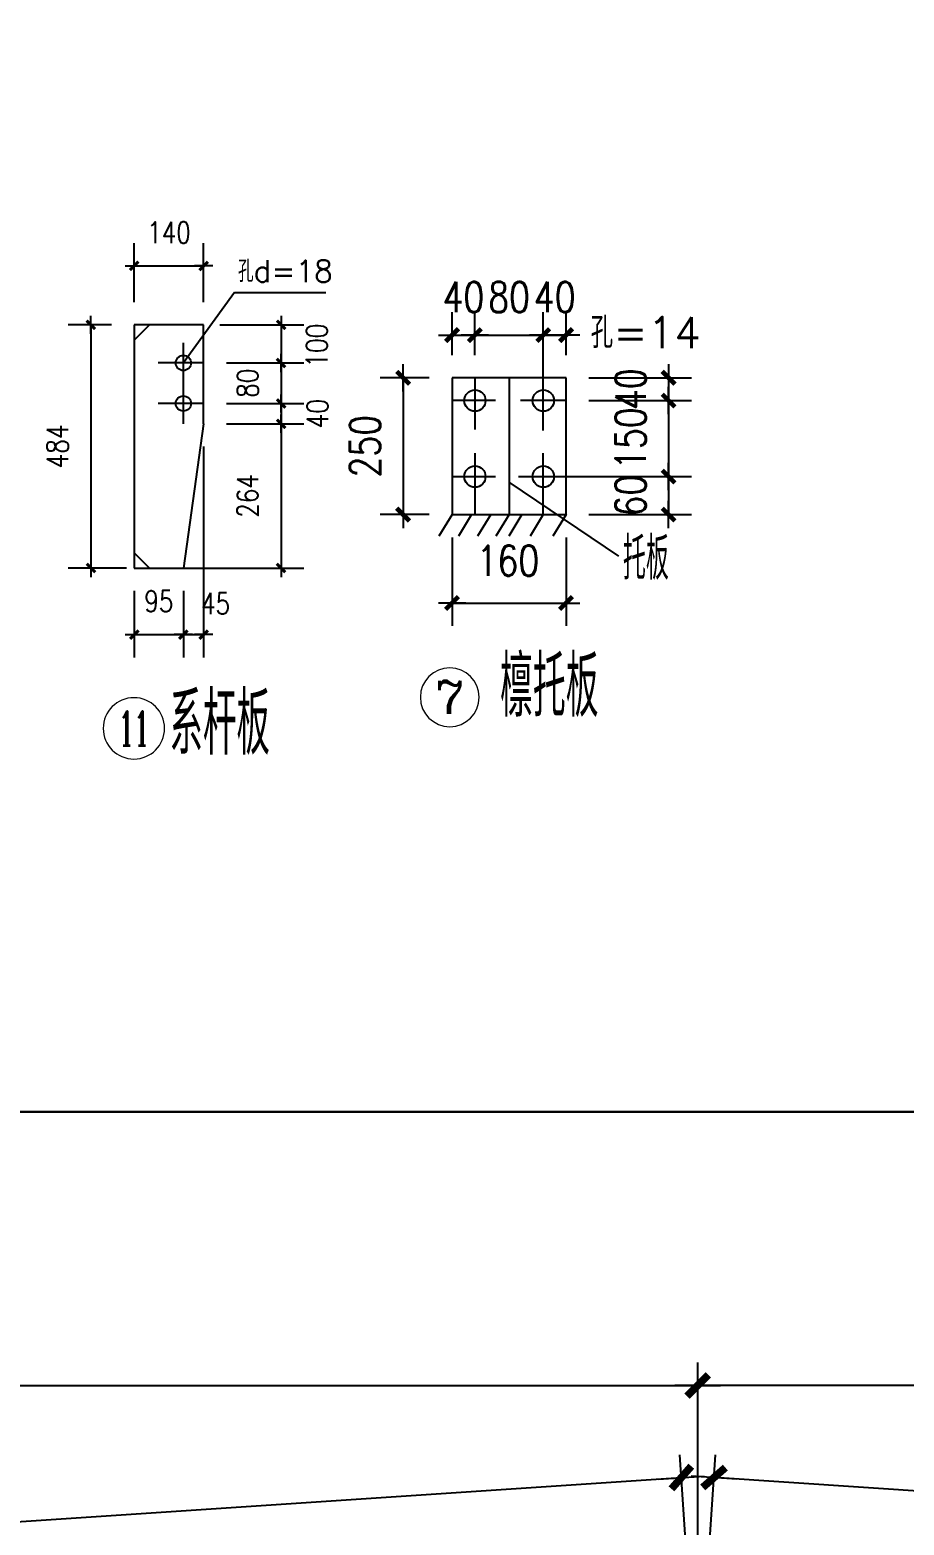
# Model space of a CAD drawing. Header units: millimetres. Extents: x 2451220 to 4527627, y -5186613 to -1639140.
# Drawn here: x 2505292 to 2508742, y -1775874 to -1769972 of the extents above; entities that cross this region are included whole.
import ezdxf
from ezdxf.enums import TextEntityAlignment as Align

# ---------------------------------------------------------------- set-up
doc = ezdxf.new("R2010")
doc.units = ezdxf.units.MM
doc.header["$LTSCALE"] = 1000
doc.header["$PDMODE"] = 34
doc.linetypes.add('CENTER', pattern=[50.8, 31.75, -6.35, 6.35, -6.35])
doc.layers.add('轴线层', color=1, linetype='CENTER', lineweight=15)
doc.layers.add('钢架', color=7, linetype='Continuous', lineweight=25)
doc.styles.add('COMPLEX', font='COMPLEX')
doc.styles.add('DIM_FONT', font='simplex.shx', dxfattribs={"width": 0.8, "bigfont": 'hztxt.shx'})
doc.styles.add('hz', font='gbenor.shx', dxfattribs={"width": 0.75, "height": 100, "bigfont": 'gbcbig.shx'})
doc.styles.get("Standard").update_dxf_attribs({"font": 'txt', "bigfont": 'gbcbig.shx'})
doc.dimstyles.new('WGH(1)', dxfattribs={"dimscale": 1.2, "dimtxt": 100, "dimasz": 0.5, "dimexe": 75, "dimexo": 75, "dimgap": 75, "dimtad": 1, "dimdec": 0, "dimzin": 0, "dimdsep": 46, "dimtxsty": 'DIM_FONT', "dimblk1": '_DIMX', "dimblk2": '_DIMX', "dimsah": 1, "dimcen": 0.09, "dimclrd": 3, "dimclre": 3, "dimclrt": 7, "dimadec": 0, "dimazin": 0, "dimtfac": 1, "dimtdec": 0, "dimtix": 1, "dimtmove": 2, "dimatfit": 3, "dimldrblk": '_DIMX', "dimfxl": 1, "dimtolj": 1, "dimtzin": 0, "dimarcsym": 0})
doc.dimstyles.new('WGH(2)', dxfattribs={"dimscale": 1.2, "dimtxt": 100, "dimasz": 0.5, "dimexe": 75, "dimexo": 75, "dimgap": 75, "dimtad": 1, "dimdec": 0, "dimlfac": 0.5, "dimzin": 0, "dimdsep": 46, "dimtxsty": 'DIM_FONT', "dimblk1": '_DIMX', "dimblk2": '_DIMX', "dimsah": 1, "dimcen": 0.09, "dimclrd": 3, "dimclre": 3, "dimclrt": 7, "dimadec": 0, "dimazin": 0, "dimtfac": 1, "dimtdec": 0, "dimtix": 1, "dimtmove": 2, "dimatfit": 3, "dimldrblk": '_DIMX', "dimfxl": 1, "dimtolj": 1, "dimtzin": 0, "dimarcsym": 0})
doc.dimstyles.new('WGH(3)', dxfattribs={"dimscale": 1.2, "dimtxt": 100, "dimasz": 0.3, "dimexe": 75, "dimexo": 75, "dimgap": 75, "dimtad": 1, "dimdec": 0, "dimlfac": 0.333333, "dimzin": 0, "dimdsep": 46, "dimtxsty": 'DIM_FONT', "dimblk1": '_DIMX', "dimblk2": '_DIMX', "dimsah": 1, "dimcen": 0.09, "dimclrd": 3, "dimclre": 3, "dimclrt": 7, "dimazin": 0, "dimtfac": 1, "dimtdec": 0, "dimtix": 1, "dimtmove": 2, "dimatfit": 3, "dimldrblk": '_DIMX', "dimfxl": 1, "dimtolj": 1, "dimtzin": 0, "dimarcsym": 0})

# ---------------------------------------------------------------- blocks, each defined once
blk = doc.blocks.new('_DIMX')
blk.add_line((-150, 0), (150, 0))
at = {"const_width": 50}
blk.add_lwpolyline([(-70, -70), (70, 70)], dxfattribs=at)
blk = doc.blocks.new('*D2910')
at = {"color": 3, "lineweight": -2}
for p, q in [((2506868.1, -1771345.2), (2506674.9, -1771345.2)), ((2506764.9, -1771345.5), (2506764.9, -1771884.8)), ((2506868.1, -1771885.2), (2506674.9, -1771885.2))]:
    blk.add_line(p, q, dxfattribs=at)
at = {"layer": 'Defpoints', "color": 0}
for p in [(2506958.1, -1771345.2), (2506764.9, -1771885.2), (2506958.1, -1771885.2)]:
    blk.add_point(p, dxfattribs=at)
at = {"color": 3, "lineweight": -2, "xscale": 0.36, "yscale": 0.36, "zscale": 0.36}
for p, rotation in [((2506764.9, -1771345.2), 90), ((2506764.9, -1771885.2), 270)]:
    blk.add_blockref('_DIMX', p, dxfattribs=dict(at, rotation=rotation))
at = {"color": 7, "insert": (2506614.9, -1771615.2), "char_height": 120, "attachment_point": 5, "rotation": 90, "style": 'DIM_FONT'}
blk.add_mtext('\\A1;250', dxfattribs=at)
blk = doc.blocks.new('*D2911')
at = {"color": 3, "lineweight": -2}
for p, q in [((2507498.1, -1771345.2), (2507902.7, -1771345.2)), ((2507812.7, -1771344.8), (2507812.7, -1771344.4)), ((2507812.7, -1771345.2), (2507812.7, -1771435.2)), ((2507498.1, -1771435.2), (2507902.7, -1771435.2)), ((2507812.7, -1771435.5), (2507812.7, -1771435.9))]:
    blk.add_line(p, q, dxfattribs=at)
at = {"layer": 'Defpoints', "color": 0}
for p in [(2507408.1, -1771345.2), (2507408.1, -1771435.2), (2507812.7, -1771435.2)]:
    blk.add_point(p, dxfattribs=at)
at = {"color": 3, "lineweight": -2, "xscale": 0.36, "yscale": 0.36, "zscale": 0.36}
for p, rotation in [((2507812.7, -1771345.2), 270), ((2507812.7, -1771435.2), 90)]:
    blk.add_blockref('_DIMX', p, dxfattribs=dict(at, rotation=rotation))
at = {"color": 7, "insert": (2507662.7, -1771390.2), "char_height": 120, "attachment_point": 5, "rotation": 90, "style": 'DIM_FONT'}
blk.add_mtext('\\A1;40', dxfattribs=at)
blk = doc.blocks.new('*D2912')
at = {"color": 3, "lineweight": -2}
for p, q in [((2507498.1, -1771435.2), (2507902.7, -1771435.2)), ((2507812.7, -1771434.8), (2507812.7, -1771434.4)), ((2507812.7, -1771435.2), (2507812.7, -1771735.2)), ((2507220, -1771735.2), (2507902.7, -1771735.2)), ((2507812.7, -1771735.5), (2507812.7, -1771735.9))]:
    blk.add_line(p, q, dxfattribs=at)
at = {"layer": 'Defpoints', "color": 0}
for p in [(2507408.1, -1771435.2), (2507130, -1771735.2), (2507812.7, -1771735.2)]:
    blk.add_point(p, dxfattribs=at)
at = {"color": 3, "lineweight": -2, "xscale": 0.36, "yscale": 0.36, "zscale": 0.36}
for p, rotation in [((2507812.7, -1771435.2), 270), ((2507812.7, -1771735.2), 90)]:
    blk.add_blockref('_DIMX', p, dxfattribs=dict(at, rotation=rotation))
at = {"color": 7, "insert": (2507662.7, -1771585.2), "char_height": 120, "attachment_point": 5, "rotation": 90, "style": 'DIM_FONT'}
blk.add_mtext('\\A1;150', dxfattribs=at)
blk = doc.blocks.new('*D2913')
at = {"color": 3, "lineweight": -2}
for p, q in [((2507220, -1771735.2), (2507902.7, -1771735.2)), ((2507812.7, -1771734.8), (2507812.7, -1771734.4)), ((2507812.7, -1771735.2), (2507812.7, -1771885.2)), ((2507498.1, -1771885.2), (2507902.7, -1771885.2)), ((2507812.7, -1771885.5), (2507812.7, -1771885.9))]:
    blk.add_line(p, q, dxfattribs=at)
at = {"layer": 'Defpoints', "color": 0}
for p in [(2507130, -1771735.2), (2507408.1, -1771885.2), (2507812.7, -1771885.2)]:
    blk.add_point(p, dxfattribs=at)
at = {"color": 3, "lineweight": -2, "xscale": 0.36, "yscale": 0.36, "zscale": 0.36}
for p, rotation in [((2507812.7, -1771735.2), 270), ((2507812.7, -1771885.2), 90)]:
    blk.add_blockref('_DIMX', p, dxfattribs=dict(at, rotation=rotation))
at = {"color": 7, "insert": (2507662.7, -1771810.2), "char_height": 120, "attachment_point": 5, "rotation": 90, "style": 'DIM_FONT'}
blk.add_mtext('\\A1;60', dxfattribs=at)
blk = doc.blocks.new('*D2914')
at = {"color": 3, "lineweight": -2}
for p, q in [((2506958.1, -1771255.2), (2506958.1, -1771086.7)), ((2507048.1, -1771255.2), (2507048.1, -1771086.7)), ((2506957.8, -1771176.7), (2506957.4, -1771176.7)), ((2506958.1, -1771176.7), (2507048.1, -1771176.7)), ((2507048.5, -1771176.7), (2507048.9, -1771176.7))]:
    blk.add_line(p, q, dxfattribs=at)
at = {"layer": 'Defpoints', "color": 0}
for p in [(2507048.1, -1771176.7), (2506958.1, -1771345.2), (2507048.1, -1771345.2)]:
    blk.add_point(p, dxfattribs=at)
at = {"color": 3, "lineweight": -2, "xscale": 0.36, "yscale": 0.36, "zscale": 0.36}
blk.add_blockref('_DIMX', (2506958.1, -1771176.7), dxfattribs=at)
at = {"color": 3, "lineweight": -2, "xscale": 0.36, "yscale": 0.36, "zscale": 0.36, "rotation": 180}
blk.add_blockref('_DIMX', (2507048.1, -1771176.7), dxfattribs=at)
at = {"color": 7, "insert": (2507003.1, -1771026.7), "char_height": 120, "attachment_point": 5, "style": 'DIM_FONT'}
blk.add_mtext('\\A1;40', dxfattribs=at)
blk = doc.blocks.new('*D2915')
at = {"color": 3, "lineweight": -2}
for p, q in [((2507048.1, -1771255.2), (2507048.1, -1771086.7)), ((2507318.1, -1771553.2), (2507318.1, -1771086.7)), ((2507047.8, -1771176.7), (2507047.4, -1771176.7)), ((2507048.1, -1771176.7), (2507318.1, -1771176.7)), ((2507318.5, -1771176.7), (2507318.9, -1771176.7))]:
    blk.add_line(p, q, dxfattribs=at)
at = {"layer": 'Defpoints', "color": 0}
for p in [(2507318.1, -1771176.7), (2507048.1, -1771345.2), (2507318.1, -1771643.2)]:
    blk.add_point(p, dxfattribs=at)
at = {"color": 3, "lineweight": -2, "xscale": 0.36, "yscale": 0.36, "zscale": 0.36}
blk.add_blockref('_DIMX', (2507048.1, -1771176.7), dxfattribs=at)
at = {"color": 3, "lineweight": -2, "xscale": 0.36, "yscale": 0.36, "zscale": 0.36, "rotation": 180}
blk.add_blockref('_DIMX', (2507318.1, -1771176.7), dxfattribs=at)
at = {"color": 7, "insert": (2507183.1, -1771026.7), "char_height": 120, "attachment_point": 5, "style": 'DIM_FONT'}
blk.add_mtext('\\A1;80', dxfattribs=at)
blk = doc.blocks.new('*D2916')
at = {"color": 3, "lineweight": -2}
for p, q in [((2507318.1, -1771553.2), (2507318.1, -1771086.7)), ((2507408.1, -1771255.2), (2507408.1, -1771086.7)), ((2507317.8, -1771176.7), (2507317.4, -1771176.7)), ((2507318.1, -1771176.7), (2507408.1, -1771176.7)), ((2507408.5, -1771176.7), (2507408.9, -1771176.7))]:
    blk.add_line(p, q, dxfattribs=at)
at = {"layer": 'Defpoints', "color": 0}
for p in [(2507408.1, -1771176.7), (2507408.1, -1771345.2), (2507318.1, -1771643.2)]:
    blk.add_point(p, dxfattribs=at)
at = {"color": 3, "lineweight": -2, "xscale": 0.36, "yscale": 0.36, "zscale": 0.36}
blk.add_blockref('_DIMX', (2507318.1, -1771176.7), dxfattribs=at)
at = {"color": 3, "lineweight": -2, "xscale": 0.36, "yscale": 0.36, "zscale": 0.36, "rotation": 180}
blk.add_blockref('_DIMX', (2507408.1, -1771176.7), dxfattribs=at)
at = {"color": 7, "insert": (2507363.1, -1771026.7), "char_height": 120, "attachment_point": 5, "style": 'DIM_FONT'}
blk.add_mtext('\\A1;40', dxfattribs=at)
blk = doc.blocks.new('*D937')
at = {"color": 3, "lineweight": -2}
for p, q in [((2506958.1, -1771975.2), (2506958.1, -1772324.3)), ((2507408.1, -1771975.2), (2507408.1, -1772324.3)), ((2506958.5, -1772234.3), (2507407.8, -1772234.3))]:
    blk.add_line(p, q, dxfattribs=at)
at = {"layer": 'Defpoints', "color": 0}
for p in [(2506958.1, -1771885.2), (2507408.1, -1771885.2), (2507408.1, -1772234.3)]:
    blk.add_point(p, dxfattribs=at)
at = {"color": 3, "lineweight": -2, "xscale": 0.36, "yscale": 0.36, "zscale": 0.36, "rotation": 180}
blk.add_blockref('_DIMX', (2506958.1, -1772234.3), dxfattribs=at)
at = {"color": 3, "lineweight": -2, "xscale": 0.36, "yscale": 0.36, "zscale": 0.36}
blk.add_blockref('_DIMX', (2507408.1, -1772234.3), dxfattribs=at)
at = {"color": 7, "insert": (2507178.5, -1772067.3), "char_height": 120, "attachment_point": 5, "style": 'DIM_FONT'}
blk.add_mtext('\\A1;160', dxfattribs=at)
blk = doc.blocks.new('轴线标号')
at = {"lineweight": 13}
blk.add_circle((0, 0), 0.5, dxfattribs=at)
at = {"layer": '钢架', "lineweight": 13, "style": 'COMPLEX', "width": 1.041667}
blk.add_attdef('A', text='', height=0.56, dxfattribs=at).set_placement((-0.25, -0.28), (0.25, -0.28), align=Align.FIT)
blk = doc.blocks.new('*D946')
at = {"color": 3, "lineweight": -2}
for p, q in [((2505613.7, -1771136.1), (2505442.9, -1771136.1)), ((2505532.9, -1771136.3), (2505532.9, -1772095.8)), ((2505673.7, -1772096.1), (2505442.9, -1772096.1))]:
    blk.add_line(p, q, dxfattribs=at)
at = {"layer": 'Defpoints', "color": 0}
for p in [(2505703.7, -1771136.1), (2505532.9, -1772096.1), (2505763.7, -1772096.1)]:
    blk.add_point(p, dxfattribs=at)
at = {"color": 3, "lineweight": -2, "xscale": 0.24, "yscale": 0.24, "zscale": 0.24}
for p, rotation in [((2505532.9, -1771136.1), 90), ((2505532.9, -1772096.1), 270)]:
    blk.add_blockref('_DIMX', p, dxfattribs=dict(at, rotation=rotation))
at = {"color": 7, "insert": (2505400.9, -1771616.1), "char_height": 84, "attachment_point": 5, "rotation": 90, "style": 'DIM_FONT'}
blk.add_mtext('\\A1;484', dxfattribs=at)
blk = doc.blocks.new('*D947')
at = {"color": 3, "lineweight": -2}
for p, q in [((2505703.7, -1772186.1), (2505703.7, -1772449.2)), ((2505897.7, -1772186.1), (2505897.7, -1772449.2)), ((2505703.4, -1772359.2), (2505703.2, -1772359.2)), ((2505703.7, -1772359.2), (2505897.7, -1772359.2)), ((2505897.9, -1772359.2), (2505898.2, -1772359.2))]:
    blk.add_line(p, q, dxfattribs=at)
at = {"layer": 'Defpoints', "color": 0}
for p in [(2505703.7, -1772096.1), (2505897.7, -1772096.1), (2505897.7, -1772359.2)]:
    blk.add_point(p, dxfattribs=at)
at = {"color": 3, "lineweight": -2, "xscale": 0.24, "yscale": 0.24, "zscale": 0.24}
blk.add_blockref('_DIMX', (2505703.7, -1772359.2), dxfattribs=at)
at = {"color": 3, "lineweight": -2, "xscale": 0.24, "yscale": 0.24, "zscale": 0.24, "rotation": 180}
blk.add_blockref('_DIMX', (2505897.7, -1772359.2), dxfattribs=at)
at = {"color": 7, "insert": (2505800.7, -1772227.2), "char_height": 84, "attachment_point": 5, "style": 'DIM_FONT'}
blk.add_mtext('\\A1;95', dxfattribs=at)
blk = doc.blocks.new('*D2942')
at = {"color": 3, "lineweight": -2}
for p, q in [((2505977.7, -1771616.7), (2505977.7, -1772449.2)), ((2505897.7, -1772186.1), (2505897.7, -1772449.2)), ((2505897.4, -1772359.2), (2505897.2, -1772359.2)), ((2505897.7, -1772359.2), (2505977.7, -1772359.2)), ((2505977.9, -1772359.2), (2505978.2, -1772359.2))]:
    blk.add_line(p, q, dxfattribs=at)
at = {"layer": 'Defpoints', "color": 0}
for p in [(2505977.7, -1771526.7), (2505897.7, -1772096.1), (2505977.7, -1772359.2)]:
    blk.add_point(p, dxfattribs=at)
at = {"color": 3, "lineweight": -2, "xscale": 0.24, "yscale": 0.24, "zscale": 0.24}
blk.add_blockref('_DIMX', (2505897.7, -1772359.2), dxfattribs=at)
at = {"color": 3, "lineweight": -2, "xscale": 0.24, "yscale": 0.24, "zscale": 0.24, "rotation": 180}
blk.add_blockref('_DIMX', (2505977.7, -1772359.2), dxfattribs=at)
at = {"color": 7, "insert": (2506024.8, -1772236.4), "char_height": 84, "attachment_point": 5, "style": 'DIM_FONT'}
blk.add_mtext('\\A1;45', dxfattribs=at)
blk = doc.blocks.new('*D2943')
at = {"color": 3, "lineweight": -2}
for p, q in [((2506041.7, -1771136), (2506373.5, -1771136)), ((2506283.5, -1771135.8), (2506283.5, -1771135.5)), ((2506283.5, -1771136), (2506283.5, -1771286.7)), ((2506067.7, -1771286.7), (2506373.5, -1771286.7)), ((2506283.5, -1771286.9), (2506283.5, -1771287.2))]:
    blk.add_line(p, q, dxfattribs=at)
at = {"layer": 'Defpoints', "color": 0}
for p in [(2505951.7, -1771136), (2505977.7, -1771286.7), (2506283.5, -1771286.7)]:
    blk.add_point(p, dxfattribs=at)
at = {"color": 3, "lineweight": -2, "xscale": 0.24, "yscale": 0.24, "zscale": 0.24}
for p, rotation in [((2506283.5, -1771136), 270), ((2506283.5, -1771286.7), 90)]:
    blk.add_blockref('_DIMX', p, dxfattribs=dict(at, rotation=rotation))
at = {"color": 7, "insert": (2506424.1, -1771218.2), "char_height": 84, "attachment_point": 5, "rotation": 90, "style": 'DIM_FONT'}
blk.add_mtext('\\A1;100', dxfattribs=at)
blk = doc.blocks.new('*D2944')
at = {"color": 3, "lineweight": -2}
for p, q in [((2506067.7, -1771286.7), (2506373.5, -1771286.7)), ((2506283.5, -1771286.4), (2506283.5, -1771286.2)), ((2506283.5, -1771286.7), (2506283.5, -1771446.7)), ((2506067.7, -1771446.7), (2506373.5, -1771446.7)), ((2506283.5, -1771446.9), (2506283.5, -1771447.2))]:
    blk.add_line(p, q, dxfattribs=at)
at = {"layer": 'Defpoints', "color": 0}
for p in [(2505977.7, -1771286.7), (2505977.7, -1771446.7), (2506283.5, -1771446.7)]:
    blk.add_point(p, dxfattribs=at)
at = {"color": 3, "lineweight": -2, "xscale": 0.24, "yscale": 0.24, "zscale": 0.24}
for p, rotation in [((2506283.5, -1771286.7), 270), ((2506283.5, -1771446.7), 90)]:
    blk.add_blockref('_DIMX', p, dxfattribs=dict(at, rotation=rotation))
at = {"color": 7, "insert": (2506151.5, -1771366.7), "char_height": 84, "attachment_point": 5, "rotation": 90, "style": 'DIM_FONT'}
blk.add_mtext('\\A1;80', dxfattribs=at)
blk = doc.blocks.new('*D2945')
at = {"color": 3, "lineweight": -2}
for p, q in [((2506067.7, -1771446.7), (2506373.5, -1771446.7)), ((2506283.5, -1771446.4), (2506283.5, -1771446.2)), ((2506283.5, -1771446.7), (2506283.5, -1771526.7)), ((2506067.7, -1771526.7), (2506373.5, -1771526.7)), ((2506283.5, -1771526.9), (2506283.5, -1771527.2))]:
    blk.add_line(p, q, dxfattribs=at)
at = {"layer": 'Defpoints', "color": 0}
for p in [(2505977.7, -1771446.7), (2505977.7, -1771526.7), (2506283.5, -1771526.7)]:
    blk.add_point(p, dxfattribs=at)
at = {"color": 3, "lineweight": -2, "xscale": 0.24, "yscale": 0.24, "zscale": 0.24}
for p, rotation in [((2506283.5, -1771446.7), 270), ((2506283.5, -1771526.7), 90)]:
    blk.add_blockref('_DIMX', p, dxfattribs=dict(at, rotation=rotation))
at = {"color": 7, "insert": (2506427.3, -1771486.7), "char_height": 84, "attachment_point": 5, "rotation": 90, "style": 'DIM_FONT'}
blk.add_mtext('\\A1;40', dxfattribs=at)
blk = doc.blocks.new('*D948')
at = {"color": 3, "lineweight": -2}
for p, q in [((2506157.7, -1771526.7), (2506373.5, -1771526.7)), ((2506283.5, -1771526.9), (2506283.5, -1772095.8)), ((2505887.7, -1772096.1), (2506373.5, -1772096.1))]:
    blk.add_line(p, q, dxfattribs=at)
at = {"layer": 'Defpoints', "color": 0}
for p in [(2506067.7, -1771526.7), (2505797.7, -1772096.1), (2506283.5, -1772096.1)]:
    blk.add_point(p, dxfattribs=at)
at = {"color": 3, "lineweight": -2, "xscale": 0.24, "yscale": 0.24, "zscale": 0.24}
for p, rotation in [((2506283.5, -1771526.7), 90), ((2506283.5, -1772096.1), 270)]:
    blk.add_blockref('_DIMX', p, dxfattribs=dict(at, rotation=rotation))
at = {"color": 7, "insert": (2506151.5, -1771811.4), "char_height": 84, "attachment_point": 5, "rotation": 90, "style": 'DIM_FONT'}
blk.add_mtext('\\A1;264', dxfattribs=at)
blk = doc.blocks.new('*D949')
at = {"color": 3, "lineweight": -2}
for p, q in [((2505703.7, -1771046.1), (2505703.7, -1770813.5)), ((2505977.7, -1771046), (2505977.7, -1770813.5)), ((2505703.4, -1770903.5), (2505703.2, -1770903.5)), ((2505703.7, -1770903.5), (2505977.7, -1770903.5)), ((2505977.9, -1770903.5), (2505978.2, -1770903.5))]:
    blk.add_line(p, q, dxfattribs=at)
at = {"layer": 'Defpoints', "color": 0}
for p in [(2505977.7, -1770903.5), (2505703.7, -1771136.1), (2505977.7, -1771136)]:
    blk.add_point(p, dxfattribs=at)
at = {"color": 3, "lineweight": -2, "xscale": 0.24, "yscale": 0.24, "zscale": 0.24}
blk.add_blockref('_DIMX', (2505703.7, -1770903.5), dxfattribs=at)
at = {"color": 3, "lineweight": -2, "xscale": 0.24, "yscale": 0.24, "zscale": 0.24, "rotation": 180}
blk.add_blockref('_DIMX', (2505977.7, -1770903.5), dxfattribs=at)
at = {"color": 7, "insert": (2505840.7, -1770771.5), "char_height": 84, "attachment_point": 5, "style": 'DIM_FONT'}
blk.add_mtext('\\A1;140', dxfattribs=at)
blk = doc.blocks.new('*D2950')
at = {"color": 3, "lineweight": -2}
for p, q in [((2507921.5, -1776563.7), (2507857.1, -1775596.9)), ((2501863.7, -1776086.6), (2507862.5, -1775686.7)), ((2501921.5, -1776963.7), (2501857.1, -1775996.9))]:
    blk.add_line(p, q, dxfattribs=at)
at = {"layer": 'Defpoints', "color": 0}
for p in [(2507863.1, -1775686.7), (2507927.5, -1776653.5), (2501927.5, -1777053.5)]:
    blk.add_point(p, dxfattribs=at)
at = {"color": 3, "lineweight": -2, "xscale": 0.6, "yscale": 0.6, "zscale": 0.6}
for p, rotation in [((2507863.1, -1775686.7), 3.814074834285632), ((2501863.1, -1776086.7), 183.8140748342857)]:
    blk.add_blockref('_DIMX', p, dxfattribs=dict(at, rotation=rotation))
at = {"color": 7, "insert": (2504853.1, -1775737), "char_height": 120, "attachment_point": 5, "rotation": 3.81407, "style": 'DIM_FONT'}
blk.add_mtext('\\A1;6013', dxfattribs=at)
blk = doc.blocks.new('*D951')
at = {"color": 3, "lineweight": -2}
for p, q in [((2501927.5, -1776963.5), (2501927.5, -1775233.2)), ((2507927.5, -1776563.5), (2507927.5, -1775233.2)), ((2501928.1, -1775323.2), (2507926.9, -1775323.2))]:
    blk.add_line(p, q, dxfattribs=at)
at = {"layer": 'Defpoints', "color": 0}
for p in [(2507927.5, -1775323.2), (2507927.5, -1776653.5), (2501927.5, -1777053.5)]:
    blk.add_point(p, dxfattribs=at)
at = {"color": 3, "lineweight": -2, "xscale": 0.6, "yscale": 0.6, "zscale": 0.6, "rotation": 180}
blk.add_blockref('_DIMX', (2501927.5, -1775323.2), dxfattribs=at)
at = {"color": 3, "lineweight": -2, "xscale": 0.6, "yscale": 0.6, "zscale": 0.6}
blk.add_blockref('_DIMX', (2507927.5, -1775323.2), dxfattribs=at)
at = {"color": 7, "insert": (2504927.5, -1775173.2), "char_height": 120, "attachment_point": 5, "style": 'DIM_FONT'}
blk.add_mtext('\\A1;6000', dxfattribs=at)
blk = doc.blocks.new('*D2956')
at = {"color": 3, "lineweight": -2}
for p, q in [((2507933.5, -1776563.7), (2507998, -1775596.9)), ((2513991.4, -1776086.6), (2507992.6, -1775686.7)), ((2513933.5, -1776963.7), (2513998, -1775996.9))]:
    blk.add_line(p, q, dxfattribs=at)
at = {"layer": 'Defpoints', "color": 0}
for p in [(2507992, -1775686.7), (2507927.5, -1776653.5), (2513927.5, -1777053.5)]:
    blk.add_point(p, dxfattribs=at)
at = {"color": 3, "lineweight": -2, "xscale": 0.6, "yscale": 0.6, "zscale": 0.6}
for p, rotation in [((2507992, -1775686.7), 176.1859251657144), ((2513992, -1776086.7), 356.1859251657144)]:
    blk.add_blockref('_DIMX', p, dxfattribs=dict(at, rotation=rotation))
at = {"color": 7, "insert": (2511002, -1775737), "char_height": 120, "attachment_point": 5, "rotation": 356.18593, "style": 'DIM_FONT'}
blk.add_mtext('\\A1;6013', dxfattribs=at)
blk = doc.blocks.new('*D954')
at = {"color": 3, "lineweight": -2}
for p, q in [((2507927.5, -1776563.5), (2507927.5, -1775233.2)), ((2513927.5, -1776963.5), (2513927.5, -1775233.2)), ((2513926.9, -1775323.2), (2507928.1, -1775323.2))]:
    blk.add_line(p, q, dxfattribs=at)
at = {"layer": 'Defpoints', "color": 0}
for p in [(2507927.5, -1775323.2), (2507927.5, -1776653.5), (2513927.5, -1777053.5)]:
    blk.add_point(p, dxfattribs=at)
at = {"color": 3, "lineweight": -2, "xscale": 0.6, "yscale": 0.6, "zscale": 0.6, "rotation": 180}
blk.add_blockref('_DIMX', (2507927.5, -1775323.2), dxfattribs=at)
at = {"color": 3, "lineweight": -2, "xscale": 0.6, "yscale": 0.6, "zscale": 0.6}
blk.add_blockref('_DIMX', (2513927.5, -1775323.2), dxfattribs=at)
at = {"color": 7, "insert": (2510927.5, -1775173.2), "char_height": 120, "attachment_point": 5, "style": 'DIM_FONT'}
blk.add_mtext('\\A1;6000', dxfattribs=at)

msp = doc.modelspace()

# ---------------------------------------------------------------- linework, layer by layer
for p, q in [((2506099.3, -1771008.8), (2505897.7, -1771286.7)), ((2506099.3, -1771008.8), (2506459.3, -1771008.8)), ((2505977.7, -1771136), (2505703.7, -1771136.1)), ((2505703.7, -1771136.1), (2505703.7, -1772096.1)), ((2505703.7, -1771196.1), (2505763.7, -1771136.1)), ((2505977.7, -1771526.7), (2505977.7, -1771136)), ((2505897.7, -1771526.7), (2505897.7, -1771206.7)), ((2505977.7, -1771286.7), (2505797.7, -1771286.7)), ((2506958.1, -1771345.2), (2506958.1, -1771885.2)), ((2507408.1, -1771345.2), (2506958.1, -1771345.2)), ((2507048.1, -1771345.2), (2507048.1, -1771549.5)), ((2507183.1, -1771345.2), (2507183.1, -1771885.2)), ((2507318.1, -1771549.5), (2507318.1, -1771345.2)), ((2507408.1, -1771885.2), (2507408.1, -1771345.2)), ((2505977.7, -1771446.7), (2505797.7, -1771446.7)), ((2507130, -1771435.2), (2506958.1, -1771435.2)), ((2507408.1, -1771435.2), (2507228, -1771435.2)), ((2505977.7, -1771526.7), (2505897.7, -1772096.1)), ((2507048.1, -1771643.2), (2507048.1, -1771885.2)), ((2507318.1, -1771885.2), (2507318.1, -1771643.2)), ((2506958.1, -1771735.2), (2507130, -1771735.2)), ((2507228, -1771735.2), (2507408.1, -1771735.2)), ((2507616.2, -1772049.1), (2507183.1, -1771757.4)), ((2506958.1, -1771885.2), (2506906.1, -1771969.9)), ((2506958.1, -1771885.2), (2507408.1, -1771885.2)), ((2507035.4, -1771885.2), (2506983.3, -1771969.9)), ((2507110.8, -1771885.2), (2507058.7, -1771969.9)), ((2507183.1, -1771885.2), (2507131.1, -1771969.9)), ((2507234.1, -1771885.2), (2507182.1, -1771969.9)), ((2507318.1, -1771885.2), (2507266.1, -1771969.9)), ((2507408.1, -1771885.2), (2507356.1, -1771969.9)), ((2505703.7, -1772036.1), (2505763.7, -1772096.1)), ((2505703.7, -1772096.1), (2505897.7, -1772096.1))]:
    msp.add_line(p, q)
for points in [[(2515622.4, -1774242.5), (2500480.2, -1774242.5), (2500480.2, -1763219), (2515622.4, -1763219)], [(2500480.2, -1774242.5), (2516847.2, -1774242.5), (2516847.2, -1785986.7), (2500480.2, -1785986.7)]]:
    msp.add_lwpolyline(points, close=True)
for centre, radius in [((2505897.7, -1771286.7), 30), ((2507048.1, -1771435.2), 42), ((2507318.1, -1771435.2), 42), ((2505897.7, -1771446.7), 30), ((2507048.1, -1771735.2), 42), ((2507318.1, -1771735.2), 42)]:
    msp.add_circle(centre, radius)

# ---------------------------------------------------------------- block references
ref = msp.add_blockref('轴线标号', (2506949.2, -1772606.3), dxfattribs=dict(xscale=-232.4988107294776, yscale=232.4988107294776, zscale=232.4988107293054))
ref.add_attrib('A', '7', dxfattribs={"layer": '钢架', "lineweight": 13, "height": 130.2, "style": 'COMPLEX', "width": 1.339286}).set_placement((2506891, -1772671.4), (2507007.3, -1772671.4), align=Align.FIT)
ref = msp.add_blockref('轴线标号', (2505702.5, -1772729.1), dxfattribs=dict(xscale=-242.1862611761317, yscale=242.1862611761317, zscale=242.1862611763598))
ref.add_attrib('A', '11', dxfattribs={"layer": '钢架', "lineweight": 13, "height": 135.62, "style": 'COMPLEX', "width": 0.78125}).set_placement((2505642, -1772796.9), (2505763, -1772796.9), align=Align.FIT)

# ---------------------------------------------------------------- texts
at = {"insert": (2505842.8, -1772588), "char_height": 244.8, "width": 1003.248, "attachment_point": 1, "style": 'hz'}
msp.add_mtext('系杆板', dxfattribs=at)
at = {"layer": '轴线层', "color": 0, "linetype": 'ByBlock', "insert": (2506113.1, -1770881.3), "char_height": 85.75, "attachment_point": 1}
msp.add_mtext_dynamic_manual_height_columns('孔d=18', width=1506.743, gutter_width=12.5, heights=[336], dxfattribs=at).dxf.set("width", 1054.72)
at = {"layer": '轴线层', "color": 4, "linetype": 'ByBlock', "insert": (2507505.4, -1771105.2), "char_height": 122.5, "attachment_point": 1}
msp.add_mtext_dynamic_manual_height_columns('孔=14', width=1506.743, gutter_width=12.5, heights=[336], dxfattribs=at)
at = {"layer": '钢架', "lineweight": 13, "insert": (2507632.4, -1771974.5), "char_height": 168, "attachment_point": 1, "style": 'hz'}
msp.add_mtext_dynamic_manual_height_columns('托板', width=1506.743, gutter_width=12.5, heights=[336], dxfattribs=at).dxf.set("width", 688.503)
at = {"layer": '钢架', "lineweight": 13, "insert": (2507147.5, -1772443.5), "char_height": 240, "attachment_point": 1, "style": 'hz'}
msp.add_mtext_dynamic_manual_height_columns('檩托板', width=1506.743, gutter_width=12.5, heights=[336], dxfattribs=at)

# ---------------------------------------------------------------- dimensions: what is measured, and where the dimension line sits
for base, p1, p2, text, picture, middle in [((2505977.7, -1770903.5), (2505703.7, -1771136.1), (2505977.7, -1771136), '140', '*D949', (2505840.7, -1770771.5)), ((2505897.7, -1772359.2), (2505703.7, -1772096.1), (2505897.7, -1772096.1), '95', '*D947', (2505800.7, -1772227.2))]:
    dim = msp.add_linear_dim(base=base, p1=p1, p2=p2, text=text, dimstyle='WGH(2)', override={"dimtxt": 70, "dimasz": 0.2})
    dim.commit()
    dim.dimension.update_dxf_attribs({"geometry": picture, "text_midpoint": middle})
for base, p1, p2, text, picture, middle in [((2507048.1, -1771176.7), (2506958.1, -1771345.2), (2507048.1, -1771345.2), '40', '*D2914', (2507003.1, -1771026.7)), ((2507318.1, -1771176.7), (2507048.1, -1771345.2), (2507318.1, -1771643.2), '80', '*D2915', (2507183.1, -1771026.7)), ((2507408.1, -1771176.7), (2507318.1, -1771643.2), (2507408.1, -1771345.2), '40', '*D2916', (2507363.1, -1771026.7))]:
    dim = msp.add_linear_dim(base=base, p1=p1, p2=p2, text=text, dimstyle='WGH(3)')
    dim.commit()
    dim.dimension.update_dxf_attribs({"geometry": picture, "text_midpoint": middle})
for base, p1, p2, text, picture, middle in [((2505532.9, -1772096.1), (2505703.7, -1771136.1), (2505763.7, -1772096.1), '484', '*D946', (2505400.9, -1771616.1)), ((2506283.5, -1772096.1), (2506067.7, -1771526.7), (2505797.7, -1772096.1), '264', '*D948', (2506151.5, -1771811.4))]:
    dim = msp.add_linear_dim(base=base, p1=p1, p2=p2, angle=90, text=text, dimstyle='WGH(2)', override={"dimtxt": 70, "dimasz": 0.2})
    dim.commit()
    dim.dimension.update_dxf_attribs({"geometry": picture, "text_midpoint": middle})
dim = msp.add_linear_dim(base=(2506283.5, -1771286.7), p1=(2505951.7, -1771136), p2=(2505977.7, -1771286.7), angle=90, text='100', dimstyle='WGH(2)', override={"dimtxt": 70, "dimasz": 0.2})
dim.commit()
dim.dimension.update_dxf_attribs({"geometry": '*D2943', "text_midpoint": (2506424.1, -1771218.2), "dimtype": 160})
dim = msp.add_linear_dim(base=(2506283.5, -1771446.7), p1=(2505977.7, -1771286.7), p2=(2505977.7, -1771446.7), angle=90, dimstyle='WGH(2)', override={"dimtxt": 70, "dimasz": 0.2})
dim.commit()
dim.dimension.update_dxf_attribs({"geometry": '*D2944', "text_midpoint": (2506151.5, -1771366.7)})
for base, p1, p2, text, picture, middle in [((2506764.9, -1771885.2), (2506958.1, -1771345.2), (2506958.1, -1771885.2), '250', '*D2910', (2506614.9, -1771615.2)), ((2507812.7, -1771435.2), (2507408.1, -1771345.2), (2507408.1, -1771435.2), '40', '*D2911', (2507662.7, -1771390.2)), ((2507812.7, -1771735.2), (2507408.1, -1771435.2), (2507130, -1771735.2), '150', '*D2912', (2507662.7, -1771585.2)), ((2507812.7, -1771885.2), (2507130, -1771735.2), (2507408.1, -1771885.2), '60', '*D2913', (2507662.7, -1771810.2))]:
    dim = msp.add_linear_dim(base=base, p1=p1, p2=p2, angle=90, text=text, dimstyle='WGH(3)')
    dim.commit()
    dim.dimension.update_dxf_attribs({"geometry": picture, "text_midpoint": middle})
dim = msp.add_linear_dim(base=(2506283.5, -1771526.7), p1=(2505977.7, -1771446.7), p2=(2505977.7, -1771526.7), angle=90, dimstyle='WGH(2)', override={"dimtxt": 70, "dimasz": 0.2})
dim.commit()
dim.dimension.update_dxf_attribs({"geometry": '*D2945', "text_midpoint": (2506427.3, -1771486.7), "dimtype": 160})
dim = msp.add_linear_dim(base=(2505977.7, -1772359.2), p1=(2505897.7, -1772096.1), p2=(2505977.7, -1771526.7), text='45', dimstyle='WGH(2)', override={"dimtxt": 70, "dimasz": 0.2})
dim.commit()
dim.dimension.update_dxf_attribs({"geometry": '*D2942', "text_midpoint": (2506024.8, -1772236.4), "dimtype": 160})
dim = msp.add_linear_dim(base=(2507408.1, -1772234.3), p1=(2506958.1, -1771885.2), p2=(2507408.1, -1771885.2), text='160', dimstyle='WGH(3)')
dim.commit()
dim.dimension.update_dxf_attribs({"geometry": '*D937', "text_midpoint": (2507178.5, -1772067.3), "dimtype": 160})
dim = msp.add_linear_dim(base=(2507927.5, -1775323.2), p1=(2501927.5, -1777053.5), p2=(2507927.5, -1776653.5), dimstyle='WGH(1)')
dim.commit()
dim.dimension.update_dxf_attribs({"geometry": '*D951', "text_midpoint": (2504927.5, -1775173.2)})
dim = msp.add_linear_dim(base=(2507927.5, -1775323.2), p1=(2513927.5, -1777053.5), p2=(2507927.5, -1776653.5), angle=180, dimstyle='WGH(1)')
dim.commit()
dim.dimension.update_dxf_attribs({"geometry": '*D954', "text_midpoint": (2510927.5, -1775173.2)})
for p1, distance, picture, middle in [((2501927.5, -1777053.5), 969, '*D2950', (2504853.1, -1775737)), ((2513927.5, -1777053.5), -969, '*D2956', (2511002, -1775737))]:
    dim = msp.add_aligned_dim(p1=p1, p2=(2507927.5, -1776653.5), distance=distance, dimstyle='WGH(1)')
    dim.commit()
    dim.dimension.update_dxf_attribs({"geometry": picture, "text_midpoint": middle})

doc.saveas('drawing.dxf')
